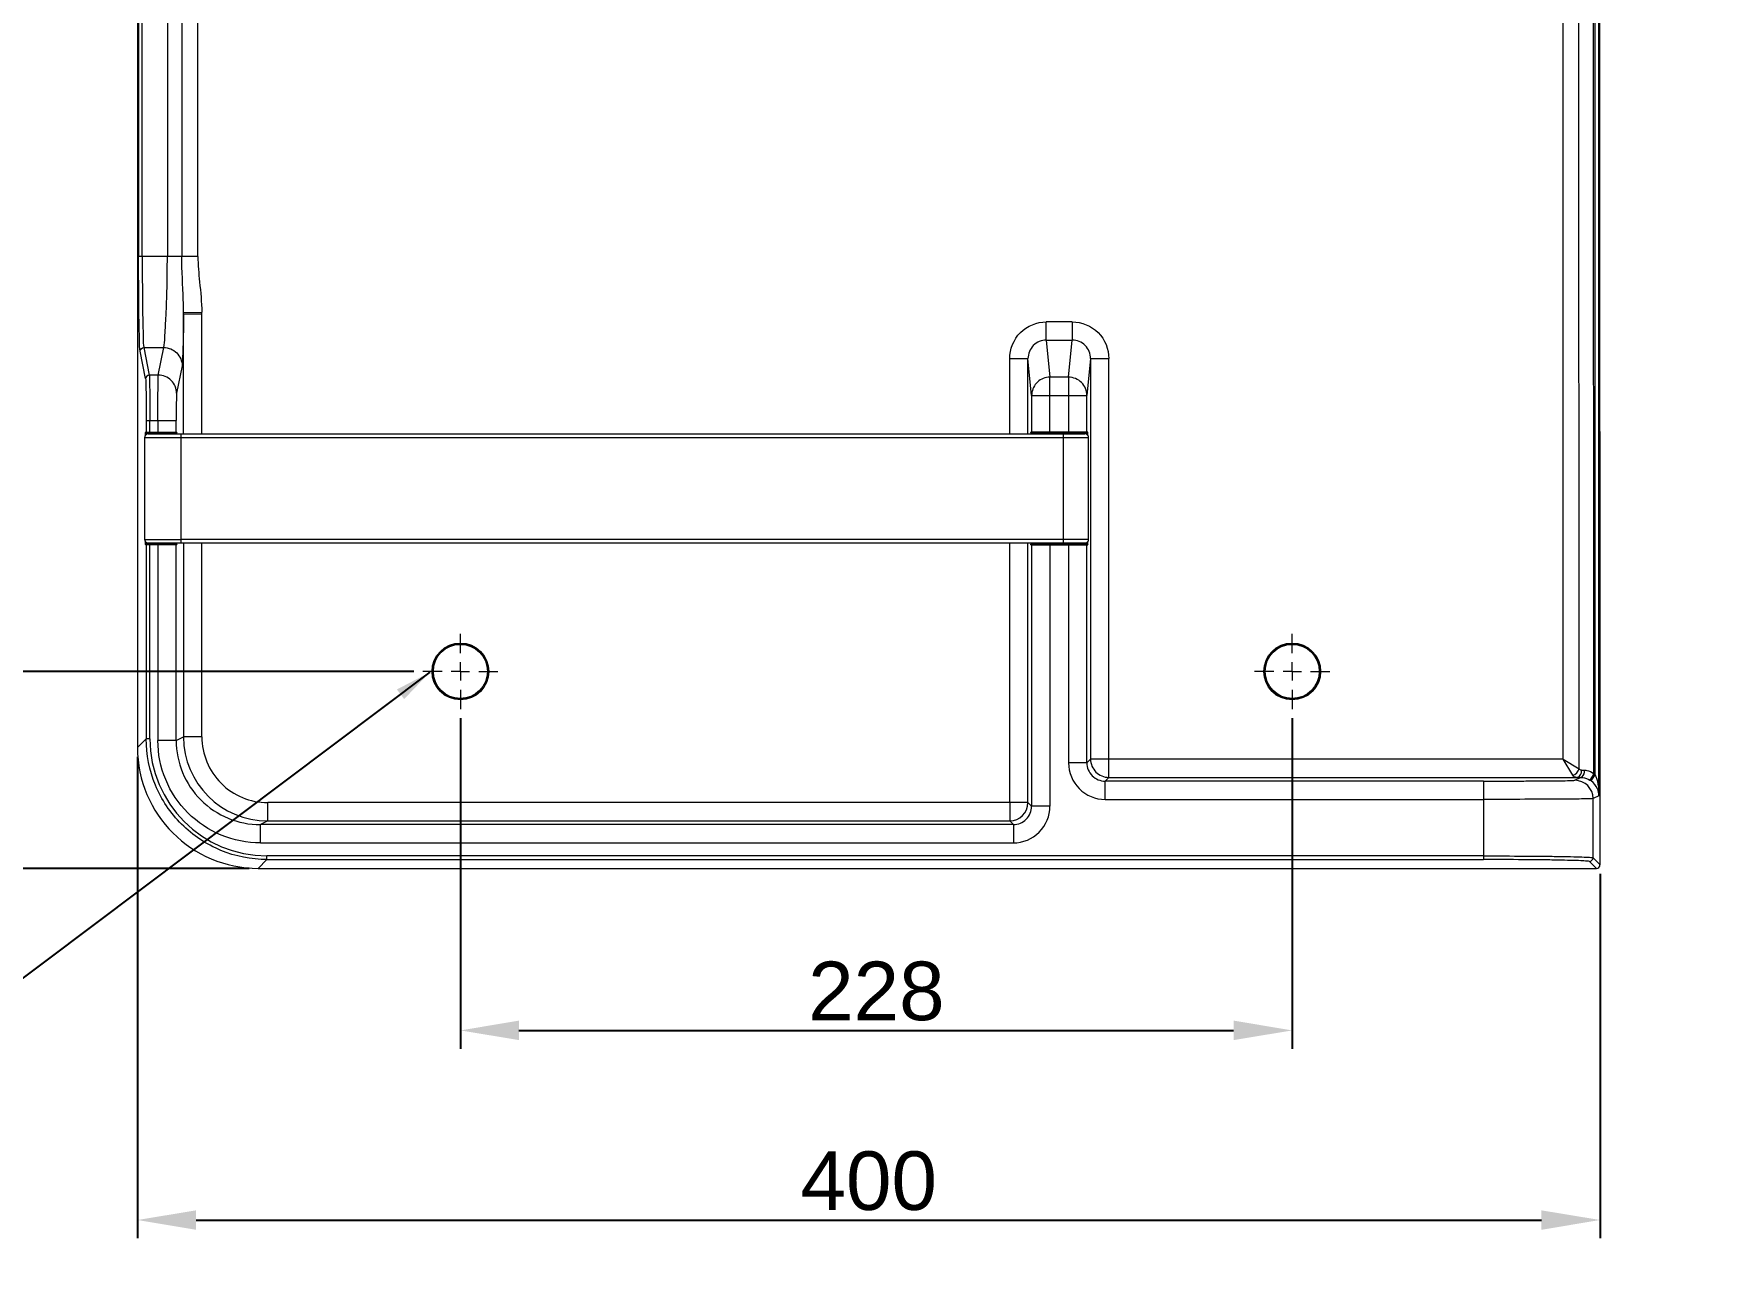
# Model space of a CAD drawing. Header units: millimetres. Extents: x 6110 to 6704, y -3675 to -2835.
# Drawn here: x 6228 to 6343.6, y -3496.3 to -3411.7 of the extents above; entities that cross this region are included whole.
import ezdxf

# ---------------------------------------------------------------- set-up
doc = ezdxf.new("R2010")
doc.units = ezdxf.units.MM
doc.header["$LTSCALE"] = 0.1
doc.linetypes.add('CENTERX2', pattern=[101.6, 63.5, -12.7, 12.7, -12.7])
doc.layers.get('0').update_dxf_attribs({"lineweight": 13})
doc.layers.add('CENTER', color=1, linetype='CENTERX2', lineweight=15)
doc.layers.add('DIM', color=3, linetype='Continuous', lineweight=9)
doc.styles.get("Standard").update_dxf_attribs({"font": 'arial.ttf'})
doc.dimstyles.new('ISO-25', dxfattribs={"dimtxt": 2.5, "dimasz": 2.5, "dimexe": 1.25, "dimexo": 0.625, "dimtad": 1, "dimlfac": 5, "dimtxsty": 'Standard', "dimcen": 2.5, "dimadec": 0, "dimazin": 0, "dimtfac": 1, "dimtmove": 0, "dimatfit": 3, "dimfxl": 0, "dimarcsym": 0})

# ---------------------------------------------------------------- blocks, each defined once
blk = doc.blocks.new('*D53')
at = {"layer": 'Defpoints', "color": 0}
for p in [(6340.65, -3361.05), (6382.37, -3594.16), (6389.26, -3594.16)]:
    blk.add_point(p, dxfattribs=at)
at = {"layer": 'DIM', "color": 0, "lineweight": -2}
for p, q in [((6341.28, -3361.05), (6390.51, -3361.05)), ((6389.26, -3363.55), (6389.26, -3591.66)), ((6383, -3594.16), (6390.51, -3594.16))]:
    blk.add_line(p, q, dxfattribs=at)
at = {"layer": 'DIM', "color": 0}
for points in [[(6388.84, -3363.55), (6389.67, -3363.55), (6389.26, -3361.05)], [(6388.84, -3591.66), (6389.67, -3591.66), (6389.26, -3594.16)]]:
    blk.add_solid(points, dxfattribs=at)
at = {"layer": 'DIM', "color": 0, "insert": (6386.41, -3477.61), "char_height": 2.5, "attachment_point": 5, "rotation": 90}
blk.add_mtext('{\\fGulim|b0|i0|c129|p50;\\H1.6x;선반까지 높이 \\fArial|b0|i0|c0|p34;1036 ~1050}', dxfattribs=at)
blk = doc.blocks.new('*D61')
at = {"layer": 'Defpoints', "color": 0}
for p in [(6297.89, -3376.37), (6331.19, -3594.16), (6360.46, -3594.16)]:
    blk.add_point(p, dxfattribs=at)
at = {"layer": 'DIM', "color": 0, "lineweight": -2}
for p, q in [((6298.51, -3376.37), (6361.71, -3376.37)), ((6360.46, -3380.37), (6360.46, -3590.16)), ((6331.81, -3594.16), (6361.71, -3594.16))]:
    blk.add_line(p, q, dxfattribs=at)
at = {"layer": 'DIM', "color": 0}
for points in [[(6359.8, -3380.37), (6361.13, -3380.37), (6360.46, -3376.37)], [(6359.8, -3590.16), (6361.13, -3590.16), (6360.46, -3594.16)]]:
    blk.add_solid(points, dxfattribs=at)
at = {"layer": 'DIM', "color": 0, "insert": (6357.8, -3485.26), "char_height": 4, "attachment_point": 5, "rotation": 90}
blk.add_mtext('977.5', dxfattribs=at)
blk = doc.blocks.new('*D64')
at = {"layer": 'Defpoints', "color": 0}
for p in [(6307.95, -3094.47), (6411.49, -3594.16), (6420.33, -3594.16)]:
    blk.add_point(p, dxfattribs=at)
at = {"layer": 'DIM', "color": 0, "lineweight": -2}
for p, q in [((6308.58, -3094.47), (6421.58, -3094.47)), ((6420.33, -3098.47), (6420.33, -3590.16)), ((6412.12, -3594.16), (6421.58, -3594.16))]:
    blk.add_line(p, q, dxfattribs=at)
at = {"layer": 'DIM', "color": 0}
for points in [[(6419.66, -3098.47), (6420.99, -3098.47), (6420.33, -3094.47)], [(6419.66, -3590.16), (6420.99, -3590.16), (6420.33, -3594.16)]]:
    blk.add_solid(points, dxfattribs=at)
at = {"layer": 'DIM', "color": 0, "insert": (6417.08, -3344.32), "char_height": 4, "attachment_point": 5, "rotation": 90}
blk.add_mtext('(2280)', dxfattribs=at)
blk = doc.blocks.new('SW_CENTERMARKSYMBOL_13')
at = {"layer": 'CENTER', "color": 0}
for p, q in [((0, 0.5), (0, 1.026)), ((-0.5, 0), (-1.026, 0)), ((0, 0), (-0.25, 0)), ((0, 0), (0, 0.25)), ((0, 0), (0, -0.25)), ((0, 0), (0.25, 0)), ((0.5, 0), (1.026, 0)), ((0, -0.5), (0, -1.026))]:
    blk.add_line(p, q, dxfattribs=at)
blk = doc.blocks.new('*D92')
at = {"layer": 'Defpoints', "color": 0}
for p in [(6217.65, -3395.51), (6254.58, -3395.51), (6254.58, -3455.24)]:
    blk.add_point(p, dxfattribs=at)
at = {"layer": 'DIM', "color": 0, "lineweight": -2}
for p, q in [((6253.95, -3395.51), (6216.4, -3395.51)), ((6217.65, -3451.24), (6217.65, -3399.51)), ((6253.95, -3455.24), (6216.4, -3455.24))]:
    blk.add_line(p, q, dxfattribs=at)
at = {"layer": 'DIM', "color": 0}
for points in [[(6216.99, -3399.51), (6218.32, -3399.51), (6217.65, -3395.51)], [(6216.99, -3451.24), (6218.32, -3451.24), (6217.65, -3455.24)]]:
    blk.add_solid(points, dxfattribs=at)
at = {"layer": 'DIM', "color": 0, "insert": (6214.98, -3425.38), "char_height": 4, "attachment_point": 5, "rotation": 90}
blk.add_mtext('239', dxfattribs=at)
blk = doc.blocks.new('*D93')
at = {"color": 3, "lineweight": -2}
for p, q in [((6235.83, -3381.79), (6203.53, -3381.79)), ((6204.78, -3385.79), (6204.78, -3464.69)), ((6242.7, -3468.69), (6203.53, -3468.69))]:
    blk.add_line(p, q, dxfattribs=at)
at = {"color": 3}
for points in [[(6204.11, -3385.79), (6205.45, -3385.79), (6204.78, -3381.79)], [(6204.11, -3464.69), (6205.45, -3464.69), (6204.78, -3468.69)]]:
    blk.add_solid(points, dxfattribs=at)
at = {"layer": 'Defpoints', "color": 0}
for p in [(6236.45, -3381.79), (6204.78, -3468.69), (6243.33, -3468.69)]:
    blk.add_point(p, dxfattribs=at)
at = {"color": 3, "insert": (6202.11, -3425.24), "char_height": 4, "attachment_point": 5, "rotation": 90}
blk.add_mtext('348', dxfattribs=at)
blk = doc.blocks.new('*D94')
at = {"color": 3, "lineweight": -2}
for p, q in [((6257.14, -3458.43), (6257.14, -3481.01)), ((6313.97, -3458.43), (6313.97, -3481.01)), ((6261.14, -3479.76), (6309.97, -3479.76))]:
    blk.add_line(p, q, dxfattribs=at)
at = {"color": 3}
for points in [[(6261.14, -3479.09), (6261.14, -3480.42), (6257.14, -3479.76)], [(6309.97, -3479.09), (6309.97, -3480.42), (6313.97, -3479.76)]]:
    blk.add_solid(points, dxfattribs=at)
at = {"layer": 'Defpoints', "color": 0}
for p in [(6257.14, -3457.8), (6313.97, -3457.8), (6313.97, -3479.76)]:
    blk.add_point(p, dxfattribs=at)
at = {"color": 3, "insert": (6285.56, -3477.09), "char_height": 4, "attachment_point": 5}
blk.add_mtext('228', dxfattribs=at)
blk = doc.blocks.new('*D95')
at = {"color": 3, "lineweight": -2}
for p, q in [((6235.08, -3461.06), (6235.08, -3493.96)), ((6335, -3469.06), (6335, -3493.96)), ((6239.08, -3492.71), (6331, -3492.71))]:
    blk.add_line(p, q, dxfattribs=at)
at = {"color": 3}
for points in [[(6239.08, -3492.05), (6239.08, -3493.38), (6235.08, -3492.71)], [(6331, -3492.05), (6331, -3493.38), (6335, -3492.71)]]:
    blk.add_solid(points, dxfattribs=at)
at = {"layer": 'Defpoints', "color": 0}
for p in [(6235.08, -3460.44), (6335, -3468.44), (6335, -3492.71)]:
    blk.add_point(p, dxfattribs=at)
at = {"color": 3, "insert": (6285.04, -3490.05), "char_height": 4, "attachment_point": 5}
blk.add_mtext('400', dxfattribs=at)

msp = doc.modelspace()

# ---------------------------------------------------------------- linework, layer by layer
at = {"color": 7, "linetype": 'Continuous'}
for p, q in [((6235.078, -3383.1651), (6235.078, -3460.4394)), ((6235.1523, -3383.2393), (6235.1523, -3426.8872)), ((6235.4023, -3426.8875), (6235.4023, -3383.2393)), ((6334.678, -3462.3043), (6334.6539, -3383.239)), ((6334.9284, -3463.7126), (6334.9039, -3383.2389)), ((6335.0041, -3468.4381), (6334.9781, -3383.1646)), ((6237.1168, -3395.6032), (6237.1168, -3426.8875)), ((6238.1081, -3395.6054), (6238.1081, -3426.8875)), ((6239.2087, -3426.8875), (6239.2088, -3395.6067)), ((6332.4616, -3395.6064), (6332.4661, -3461.2273)), ((6333.5769, -3461.8874), (6333.5567, -3395.5933)), ((6334.5682, -3462.2325), (6334.5482, -3395.597)), ((6239.2086, -3426.8875), (6235.1523, -3426.8875)), ((6238.2229, -3439.0142), (6238.2229, -3430.7207)), ((6238.2229, -3430.8072), (6239.4727, -3430.8071)), ((6238.223, -3430.7206), (6239.4722, -3430.7072)), ((6239.4726, -3439.0142), (6239.4726, -3430.8071)), ((6298.9439, -3431.359), (6297.1666, -3431.359)), ((6297.1666, -3432.605), (6297.1666, -3431.359)), ((6298.9439, -3431.359), (6298.9439, -3432.605)), ((6235.5058, -3433.1137), (6236.8746, -3433.1137)), ((6235.5058, -3433.1137), (6235.8801, -3434.9896)), ((6236.5003, -3434.9896), (6236.8746, -3433.1137)), ((6297.1666, -3432.605), (6298.9439, -3432.605)), ((6297.1666, -3432.605), (6297.4194, -3435.1394)), ((6298.6911, -3435.1394), (6298.9439, -3432.605)), ((6235.63, -3435.2382), (6235.2559, -3433.3628)), ((6238.1244, -3434.3589), (6237.7501, -3436.2349)), ((6294.668, -3439.0142), (6294.668, -3433.8644)), ((6294.6684, -3433.8674), (6295.9183, -3433.8674)), ((6296.1694, -3436.3846), (6295.9183, -3433.8674)), ((6295.9183, -3439.0142), (6295.9183, -3433.8674)), ((6300.1921, -3433.8674), (6299.941, -3436.3846)), ((6300.1921, -3433.8674), (6301.4421, -3433.8674)), ((6300.1921, -3433.8674), (6300.1921, -3461.2273)), ((6301.4425, -3461.2273), (6301.4425, -3433.8644)), ((6236.5003, -3434.9896), (6235.8801, -3434.9896)), ((6298.6911, -3435.1394), (6297.4194, -3435.1394)), ((6297.4194, -3438.9642), (6297.4194, -3435.1394)), ((6298.6911, -3435.1394), (6298.6911, -3438.9642)), ((6296.1694, -3436.3846), (6299.941, -3436.3846)), ((6296.1694, -3436.3846), (6296.1694, -3438.889)), ((6299.941, -3438.889), (6299.941, -3436.3846)), ((6235.6077, -3438.9775), (6235.6025, -3439.1168)), ((6235.665, -3438.9141), (6235.6148, -3438.9139)), ((6235.6219, -3438.9399), (6235.6148, -3438.9139)), ((6235.6648, -3438.9642), (6237.7143, -3438.9642)), ((6235.6759, -3438.1027), (6237.7203, -3438.1027)), ((6235.6759, -3438.1062), (6235.6759, -3438.9141)), ((6237.7203, -3438.9142), (6235.6759, -3438.9142)), ((6235.9259, -3438.9642), (6235.9259, -3438.1027)), ((6236.1988, -3438.9642), (6236.1988, -3439.0142)), ((6236.4705, -3438.1027), (6236.4705, -3438.9642)), ((6236.5738, -3438.9642), (6236.5738, -3439.0142)), ((6236.7488, -3438.9642), (6236.7488, -3439.0142)), ((6237.1238, -3438.9642), (6237.1238, -3439.0142)), ((6237.6703, -3438.9642), (6237.6953, -3438.9575)), ((6237.7203, -3438.9141), (6237.7203, -3438.1027)), ((6237.7643, -3438.9139), (6237.7203, -3438.9141)), ((6237.7727, -3439.0045), (6237.7692, -3438.945)), ((6296.1046, -3438.9537), (6296.1045, -3438.96)), ((6296.1694, -3438.889), (6296.1082, -3438.889)), ((6296.1189, -3438.9277), (6296.1082, -3438.889)), ((6296.1466, -3438.9547), (6296.1189, -3438.9277)), ((6296.1832, -3438.9642), (6296.1466, -3438.9547)), ((6299.941, -3438.8892), (6296.1694, -3438.8892)), ((6296.1832, -3438.9642), (6299.9272, -3438.9642)), ((6296.2069, -3438.9542), (6296.2444, -3438.9642)), ((6297.3302, -3438.9642), (6297.3302, -3439.0142)), ((6297.8302, -3439.0142), (6297.8302, -3438.9642)), ((6298.2802, -3438.9642), (6298.2802, -3439.0142)), ((6298.7802, -3439.0142), (6298.7802, -3438.9642)), ((6299.866, -3438.9642), (6299.9035, -3438.9542)), ((6299.9661, -3438.9533), (6299.9272, -3438.9642)), ((6300.0022, -3438.889), (6299.941, -3438.889)), ((6300.0087, -3439.1117), (6300.0058, -3438.9537)), ((6235.5552, -3439.2642), (6235.5552, -3446.2142)), ((6235.5552, -3439.2642), (6238.0553, -3439.2642)), ((6235.8052, -3439.0142), (6299.8111, -3439.0142)), ((6238.0552, -3446.4642), (6238.0552, -3439.0142)), ((6238.0553, -3439.2642), (6300.0611, -3439.2642)), ((6298.3111, -3439.0142), (6298.3111, -3446.4642)), ((6300.0611, -3446.2142), (6300.0611, -3439.2642)), ((6235.5552, -3446.2142), (6238.0552, -3446.2142)), ((6235.6148, -3446.5644), (6235.6648, -3446.5644)), ((6235.6648, -3446.5142), (6237.7143, -3446.5142)), ((6235.6759, -3446.5642), (6237.7203, -3446.5642)), ((6235.6759, -3446.5644), (6235.6759, -3459.8415)), ((6235.7259, -3446.5142), (6235.7009, -3446.5209)), ((6235.8052, -3446.4642), (6299.8111, -3446.4642)), ((6235.9259, -3459.8413), (6235.9259, -3446.5142)), ((6236.1988, -3446.4642), (6236.1988, -3446.5142)), ((6236.4705, -3446.5142), (6236.4704, -3459.9508)), ((6236.5738, -3446.4642), (6236.5738, -3446.5142)), ((6236.7488, -3446.4642), (6236.7488, -3446.5142)), ((6237.1238, -3446.4642), (6237.1238, -3446.5142)), ((6237.6953, -3446.5209), (6237.6703, -3446.5142)), ((6237.7203, -3446.5644), (6237.7643, -3446.5644)), ((6237.7203, -3459.9507), (6237.7203, -3446.5644)), ((6237.7572, -3446.5385), (6237.7643, -3446.5642)), ((6300.0611, -3446.2142), (6238.0553, -3446.2142)), ((6238.2229, -3446.4642), (6238.2229, -3459.6995)), ((6239.4727, -3459.6991), (6239.4726, -3446.4642)), ((6294.668, -3464.1989), (6294.668, -3446.4642)), ((6295.9183, -3464.1989), (6295.9183, -3446.4642)), ((6296.1082, -3446.5894), (6296.1694, -3446.5894)), ((6296.1443, -3446.5251), (6296.1832, -3446.5142)), ((6296.1694, -3446.5892), (6297.4194, -3446.5892)), ((6296.1694, -3446.5894), (6296.1694, -3464.45)), ((6296.1832, -3446.5142), (6299.9272, -3446.5142)), ((6296.2444, -3446.5142), (6296.2069, -3446.5242)), ((6297.3302, -3446.4642), (6297.3302, -3446.5142)), ((6297.4194, -3446.5892), (6297.4194, -3446.5142)), ((6297.4198, -3446.5892), (6298.6907, -3446.5892)), ((6297.4198, -3446.5892), (6297.4198, -3464.4491)), ((6297.8302, -3446.5142), (6297.8302, -3446.4642)), ((6298.2802, -3446.4642), (6298.2802, -3446.5142)), ((6298.6907, -3446.5892), (6298.6907, -3461.4758)), ((6298.6911, -3446.5142), (6298.6911, -3446.5892)), ((6298.6911, -3446.5892), (6299.941, -3446.5892)), ((6298.7802, -3446.5142), (6298.7802, -3446.4642)), ((6299.9035, -3446.5242), (6299.866, -3446.5142)), ((6299.9272, -3446.5142), (6299.9638, -3446.5237)), ((6299.941, -3446.5894), (6300.0022, -3446.5894)), ((6299.941, -3461.4784), (6299.941, -3446.5894)), ((6299.9638, -3446.5237), (6299.9916, -3446.5507)), ((6299.9916, -3446.5507), (6300.0022, -3446.5892)), ((6300.0058, -3446.5247), (6300.006, -3446.5192)), ((6300.006, -3446.5192), (6300.0087, -3446.3667)), ((6237.7203, -3459.9507), (6238.2229, -3459.6995)), ((6239.4727, -3459.6995), (6238.2229, -3459.6995)), ((6235.078, -3460.4394), (6235.6759, -3459.8415)), ((6235.9259, -3459.8415), (6235.6759, -3459.8415)), ((6237.7203, -3459.9507), (6236.4704, -3459.9507)), ((6299.941, -3461.4784), (6298.6911, -3461.4784)), ((6299.941, -3461.4784), (6300.1921, -3461.2273)), ((6301.4421, -3461.2273), (6300.1921, -3461.2273)), ((6301.4421, -3462.4773), (6301.4421, -3461.2273)), ((6332.4661, -3461.2273), (6301.4425, -3461.2273)), ((6332.4761, -3461.2273), (6333.5769, -3461.8874)), ((6333.1369, -3462.3282), (6332.4763, -3461.2273)), ((6301.4421, -3462.4773), (6301.191, -3462.7284)), ((6327.0303, -3462.7284), (6301.191, -3462.7284)), ((6301.191, -3463.9787), (6301.191, -3462.7284)), ((6301.4421, -3462.4773), (6333.3892, -3462.4773)), ((6327.0303, -3462.7284), (6327.0303, -3463.9787)), ((6333.2794, -3462.6748), (6333.6701, -3462.4794)), ((6334.5682, -3462.2325), (6334.3103, -3462.6608)), ((6334.3888, -3462.7121), (6334.678, -3462.3043)), ((6243.9727, -3465.4489), (6243.9727, -3464.1989)), ((6294.668, -3464.1989), (6243.9736, -3464.1989)), ((6295.9183, -3464.1989), (6294.6684, -3464.1989)), ((6294.6684, -3464.1989), (6294.6684, -3465.4489)), ((6295.9183, -3464.1989), (6296.1694, -3464.45)), ((6301.1919, -3463.9787), (6327.0309, -3463.9787)), ((6327.0309, -3463.9787), (6327.0309, -3467.8402)), ((6334.9241, -3463.7269), (6334.5292, -3463.9244)), ((6334.5304, -3467.9645), (6334.5292, -3463.9244)), ((6243.9727, -3465.4489), (6243.4705, -3465.7)), ((6243.9727, -3465.4489), (6294.6684, -3465.4489)), ((6294.9194, -3465.7), (6294.6684, -3465.4489)), ((6297.4194, -3464.45), (6296.1694, -3464.45)), ((6294.9194, -3465.7), (6243.4705, -3465.7)), ((6243.4705, -3466.9504), (6243.4705, -3465.7)), ((6294.9194, -3465.7), (6294.9194, -3466.9504)), ((6243.4753, -3466.9504), (6294.9162, -3466.9504)), ((6243.9247, -3468.0902), (6243.9247, -3467.8402)), ((6327.0309, -3467.8402), (6243.9249, -3467.8402)), ((6327.0315, -3467.8402), (6327.0315, -3468.0902)), ((6243.9247, -3468.0902), (6243.3268, -3468.6881)), ((6243.3268, -3468.6881), (6334.7541, -3468.6881)), ((6243.9247, -3468.0902), (6327.0312, -3468.0902)), ((6334.7541, -3468.6881), (6334.2805, -3468.2146)), ((6334.5304, -3467.9645), (6335.0041, -3468.4381))]:
    msp.add_line(p, q, dxfattribs=at)
for points in [[(6235.6648, -3438.9642), (6235.6404, -3438.9579), (6235.6219, -3438.9399)], [(6235.6759, -3438.9141), (6235.6826, -3438.9392), (6235.7009, -3438.9575), (6235.7259, -3438.9642)], [(6237.6953, -3438.9575), (6237.7136, -3438.9392), (6237.7203, -3438.9141)], [(6237.7643, -3438.9139), (6237.7579, -3438.9386), (6237.74, -3438.9571), (6237.7143, -3438.9642)], [(6296.1694, -3438.889), (6296.1794, -3438.9267), (6296.2069, -3438.9542)], [(6299.9035, -3438.9542), (6299.931, -3438.9267), (6299.941, -3438.889)], [(6300.0022, -3438.889), (6299.9931, -3438.925), (6299.9661, -3438.9533)], [(6235.6148, -3446.5642), (6235.6211, -3446.5398), (6235.6391, -3446.5213), (6235.6648, -3446.5142)], [(6235.7009, -3446.5209), (6235.6826, -3446.5392), (6235.6759, -3446.5642)], [(6237.7203, -3446.5642), (6237.7136, -3446.5392), (6237.6953, -3446.5209)], [(6237.7143, -3446.5142), (6237.7387, -3446.5205), (6237.7572, -3446.5385)], [(6296.1082, -3446.5892), (6296.1173, -3446.5534), (6296.1443, -3446.5251)], [(6296.2069, -3446.5242), (6296.1794, -3446.5517), (6296.1694, -3446.5892)], [(6299.941, -3446.5892), (6299.931, -3446.5517), (6299.9035, -3446.5242)], [(6334.3888, -3462.7121), (6334.3631, -3462.6944), (6334.3369, -3462.6773), (6334.3103, -3462.6608)]]:
    msp.add_lwpolyline(points, dxfattribs=at)
for centre, radius in [((6257.1404, -3455.2392), 1.94), ((6257.1404, -3455.2392), 1.9), ((6257.1404, -3455.2392), 1.85), ((6313.97, -3455.2392), 1.94), ((6313.97, -3455.2392), 1.9), ((6313.97, -3455.2392), 1.85)]:
    msp.add_circle(centre, radius, dxfattribs=at)
for centre, radius, start, end in [((6228.9957, -3430.8124), 10.477, 0.028886, 0.575001), ((6297.4203, -3436.3949), 1.2555, 90.045185, 95.694663), ((6237.13, -3438.9959), 0.6413, 4.54883, 5.120616), ((6303.1944, -3439.1412), 7.0922, 178.535337, 178.865849), ((6297.3302, -3439.0892), 0.125, 38.196152, 89.99423), ((6298.7802, -3439.0892), 0.125, 90.002638, 141.803848), ((6235.8052, -3439.2642), 0.25, 90, 180), ((6238.5815, -3439.1868), 2.9282, 176.86335, 177.488379), ((6299.8111, -3439.2642), 0.25, 0, 90), ((6294.9467, -3439.1668), 4.9861, 1.421499, 1.610725), ((6235.8052, -3446.2142), 0.25, 180, 270), ((6236.2061, -3446.4861), 0.5981, 184.533523, 185.366673), ((6238.5815, -3446.2916), 2.9282, 182.511622, 183.136656), ((6234.9719, -3446.3495), 2.8035, 356.903657, 357.456552), ((6302.7801, -3446.3463), 6.6779, 181.125945, 181.530982), ((6297.9272, -3446.4122), 1.748, 182.021738, 182.360536), ((6297.3302, -3446.3892), 0.125, 270.002638, 321.803848), ((6298.7802, -3446.3892), 0.125, 218.196152, 269.994231), ((6299.8111, -3446.2142), 0.25, 270, 0), ((6294.6062, -3446.3086), 5.3264, 358.459104, 358.635075), ((6243.9726, -3459.6992), 5.7497, 180.002724, 270.000975), ((6243.9723, -3459.6993), 4.4996, 179.996699, 270.016457), ((6243.925, -3459.8411), 7.9994, 180.001207, 269.998791), ((6243.4695, -3459.9507), 5.7493, 180.000206, 270.009186), ((6301.1921, -3461.4773), 2.5014, 179.964138, 269.994548), ((6301.1908, -3461.4786), 1.2498, 179.992913, 270.007087), ((6334.0836, -3437.8864), 24.093, 269.211384, 269.684329), ((6333.2789, -3463.925), 1.2503, 0.031098, 89.980557), ((6334.1332, -3380.1449), 82.3358, 269.482303, 269.677782), ((6333.6651, -3463.7321), 1.7506, 54.646264, 58.940944), ((6294.6681, -3464.1987), 1.2502, 270.011692, 359.988308), ((6329.9321, -3463.7405), 4.9963, 0.320123, 4.559802), ((6294.9182, -3464.4489), 2.5016, 269.953477, 359.993265), ((6294.9196, -3464.4502), 1.2498, 269.992913, 0.007087)]:
    msp.add_arc(centre, radius, start, end, dxfattribs=at)
msp.add_ellipse((6243.3293, -3460.4369), major_axis=(-5.8354, -5.8354), ratio=0.99969546, start_param=-0.78529134, end_param=0.78527814, dxfattribs=at)
for points, knots in [([(6235.2559, -3433.3629), (6235.2136, -3433.1515), (6235.2226, -3432.4503), (6235.1665, -3431.0819), (6235.1605, -3429.136), (6235.1523, -3427.6726), (6235.1523, -3426.8872)], [0, 0, 0, 0, 0.09982276, 0.32194104, 0.6362418, 1, 1, 1, 1]), ([(6235.4023, -3426.8875), (6235.4023, -3427.6426), (6235.4104, -3429.0494), (6235.4165, -3430.9204), (6235.4724, -3432.2359), (6235.4637, -3432.9107), (6235.5058, -3433.1137)], [0, 0, 0, 0, 0.36371659, 0.67799165, 0.90011851, 1, 1, 1, 1]), ([(6236.8745, -3433.1137), (6236.9283, -3432.889), (6236.9432, -3432.2184), (6237.0435, -3430.9582), (6237.0976, -3429.1099), (6237.1169, -3427.6975), (6237.1169, -3426.8875)], [0, 0, 0, 0, 0.11119275, 0.31990908, 0.61016225, 1, 1, 1, 1]), ([(6238.223, -3430.7207), (6238.2225, -3430.4314), (6238.1834, -3429.1535), (6238.1073, -3427.8765), (6238.1073, -3426.8875)], [0, 0, 0, 0, 0.22628925, 1, 1, 1, 1]), ([(6238.2229, -3430.8073), (6238.2147, -3431.5846), (6238.2097, -3432.6257), (6238.1575, -3433.8065), (6238.1528, -3434.2166), (6238.1244, -3434.3589)], [0, 0, 0, 0, 0.65618931, 0.87749714, 1, 1, 1, 1]), ([(6294.668, -3433.8644), (6294.6711, -3433.2259), (6295.197, -3431.8945), (6296.5283, -3431.361), (6297.1666, -3431.359)], [0, 0, 0, 0, 0.5000899, 1, 1, 1, 1]), ([(6298.9439, -3431.359), (6299.5821, -3431.3623), (6300.913, -3431.8939), (6301.4404, -3433.2259), (6301.4425, -3433.8644)], [0, 0, 0, 0, 0.49993331, 1, 1, 1, 1]), ([(6236.8746, -3433.1137), (6237.1931, -3433.1142), (6237.8556, -3433.3793), (6238.1239, -3434.0412), (6238.1244, -3434.3589)], [0, 0, 0, 0, 0.50064454, 1, 1, 1, 1]), ([(6297.1666, -3432.605), (6296.8475, -3432.6048), (6296.1804, -3432.8771), (6295.9181, -3433.5458), (6295.9183, -3433.8674)], [0, 0, 0, 0, 0.49800597, 1, 1, 1, 1]), ([(6300.1921, -3433.8674), (6300.1924, -3433.5458), (6299.93, -3432.8771), (6299.2629, -3432.6048), (6298.9439, -3432.605)], [0, 0, 0, 0, 0.50199403, 1, 1, 1, 1]), ([(6235.63, -3435.2382), (6235.648, -3435.3318), (6235.6457, -3435.6418), (6235.6812, -3436.595), (6235.6759, -3437.4576), (6235.6759, -3438.1062)], [0, 0, 0, 0, 0.09970823, 0.32171228, 1, 1, 1, 1]), ([(6235.8801, -3434.9896), (6235.899, -3435.0923), (6235.8947, -3435.429), (6235.9198, -3436.0873), (6235.9222, -3437.0218), (6235.9259, -3437.7253), (6235.9259, -3438.1027)], [0, 0, 0, 0, 0.10056245, 0.32196865, 0.63633529, 1, 1, 1, 1]), ([(6236.4705, -3438.1027), (6236.4705, -3437.399), (6236.4668, -3436.464), (6236.4916, -3435.4276), (6236.4881, -3435.0924), (6236.5002, -3434.9896)], [0, 0, 0, 0, 0.67812395, 0.90023591, 1, 1, 1, 1]), ([(6237.7501, -3436.2349), (6237.7497, -3435.9171), (6237.4813, -3435.2552), (6236.8189, -3434.9901), (6236.5003, -3434.9896)], [0, 0, 0, 0, 0.49935538, 1, 1, 1, 1]), ([(6297.2958, -3435.1456), (6296.9978, -3435.1753), (6296.4037, -3435.4665), (6296.1696, -3436.0859), (6296.1694, -3436.3846)], [0, 0, 0, 0, 0.50064239, 1, 1, 1, 1]), ([(6299.941, -3436.3846), (6299.9408, -3436.0668), (6299.6726, -3435.4045), (6299.0097, -3435.1396), (6298.6911, -3435.1394)], [0, 0, 0, 0, 0.49933345, 1, 1, 1, 1]), ([(6237.7501, -3436.2349), (6237.738, -3436.2959), (6237.7404, -3436.4981), (6237.7163, -3437.1187), (6237.7203, -3437.6805), (6237.7203, -3438.1027)], [0, 0, 0, 0, 0.09986322, 0.3219976, 1, 1, 1, 1]), ([(6235.6148, -3438.9139), (6235.6094, -3438.9148), (6235.6144, -3438.9464), (6235.6086, -3438.9617), (6235.6077, -3438.9775)], [0, 0, 0, 0, 0.25926164, 1, 1, 1, 1]), ([(6235.6648, -3438.9642), (6235.6594, -3438.9642), (6235.6641, -3438.9974), (6235.6585, -3439.011), (6235.6576, -3439.0266)], [0, 0, 0, 0, 0.25652389, 1, 1, 1, 1]), ([(6237.7143, -3438.9642), (6237.718, -3438.9642), (6237.7156, -3438.9862), (6237.7192, -3438.9954), (6237.7199, -3439.0058)], [0, 0, 0, 0, 0.25748327, 1, 1, 1, 1]), ([(6237.7687, -3438.9387), (6237.7681, -3438.9325), (6237.7662, -3438.9263), (6237.7665, -3438.9142), (6237.7643, -3438.9139)], [0, 0, 0, 0, 0.73269818, 1, 1, 1, 1]), ([(6296.1082, -3438.889), (6296.103, -3438.8906), (6296.1117, -3438.9215), (6296.1051, -3438.9376), (6296.1046, -3438.9537)], [0, 0, 0, 0, 0.25600506, 1, 1, 1, 1]), ([(6296.1832, -3438.9642), (6296.1798, -3438.9642), (6296.1847, -3438.9859), (6296.1806, -3438.9945), (6296.1803, -3439.0046)], [0, 0, 0, 0, 0.2534873, 1, 1, 1, 1]), ([(6299.9308, -3439.0266), (6299.9304, -3439.011), (6299.9238, -3438.9978), (6299.9325, -3438.9642), (6299.9272, -3438.9642)], [0, 0, 0, 0, 0.74674037, 1, 1, 1, 1]), ([(6300.0058, -3438.9537), (6300.0054, -3438.9376), (6299.9987, -3438.9217), (6300.0075, -3438.8905), (6300.0022, -3438.889)], [0, 0, 0, 0, 0.74415962, 1, 1, 1, 1]), ([(6235.6025, -3446.3616), (6235.603, -3446.3804), (6235.6048, -3446.4377), (6235.6068, -3446.495), (6235.6098, -3446.5334)], [0, 0, 0, 0, 0.3281355, 1, 1, 1, 1]), ([(6235.6106, -3446.542), (6235.6111, -3446.5476), (6235.6129, -3446.5532), (6235.6128, -3446.5641), (6235.6148, -3446.5644)], [0, 0, 0, 0, 0.73220282, 1, 1, 1, 1]), ([(6235.6576, -3446.4518), (6235.6585, -3446.4674), (6235.6641, -3446.481), (6235.6594, -3446.5142), (6235.6648, -3446.5142)], [0, 0, 0, 0, 0.74347611, 1, 1, 1, 1]), ([(6237.7198, -3446.4725), (6237.7191, -3446.483), (6237.7156, -3446.4922), (6237.7179, -3446.5142), (6237.7143, -3446.5142)], [0, 0, 0, 0, 0.74252368, 1, 1, 1, 1]), ([(6237.7643, -3446.5644), (6237.7697, -3446.5636), (6237.7647, -3446.5318), (6237.7705, -3446.5167), (6237.7713, -3446.5009)], [0, 0, 0, 0, 0.25894455, 1, 1, 1, 1]), ([(6296.1046, -3446.5247), (6296.1051, -3446.5408), (6296.1117, -3446.5567), (6296.1029, -3446.5879), (6296.1082, -3446.5894)], [0, 0, 0, 0, 0.74416009, 1, 1, 1, 1]), ([(6296.1807, -3446.4842), (6296.181, -3446.4917), (6296.1839, -3446.4981), (6296.1807, -3446.5142), (6296.1832, -3446.5142)], [0, 0, 0, 0, 0.74612142, 1, 1, 1, 1]), ([(6299.9272, -3446.5142), (6299.9325, -3446.5142), (6299.9235, -3446.4805), (6299.9302, -3446.4674), (6299.9307, -3446.4518)], [0, 0, 0, 0, 0.25312334, 1, 1, 1, 1]), ([(6300.0022, -3446.5894), (6300.0075, -3446.5878), (6299.9988, -3446.5569), (6300.0054, -3446.5408), (6300.0058, -3446.5247)], [0, 0, 0, 0, 0.25600506, 1, 1, 1, 1]), ([(6243.9247, -3468.0902), (6242.8518, -3468.0902), (6240.6827, -3467.6611), (6237.9408, -3465.8254), (6236.1051, -3463.0835), (6235.676, -3460.9143), (6235.6759, -3459.8415)], [0, 0, 0, 0, 0.25000033, 0.5, 0.74999967, 1, 1, 1, 1]), ([(6243.4753, -3466.9502), (6242.5645, -3466.9508), (6240.7226, -3466.5876), (6238.394, -3465.0303), (6236.8348, -3462.7031), (6236.4702, -3460.8616), (6236.4702, -3459.9508)], [0, 0, 0, 0, 0.25001851, 0.50001877, 0.75000811, 1, 1, 1, 1]), ([(6333.3892, -3462.4773), (6333.4876, -3462.4765), (6333.7005, -3462.3303), (6333.7515, -3462.1), (6333.752, -3461.9772)], [0, 0, 0, 0, 0.44473808, 1, 1, 1, 1]), ([(6333.6701, -3462.4794), (6333.706, -3462.4789), (6333.9034, -3462.3934), (6333.9458, -3462.1445), (6333.9465, -3461.9792)], [0, 0, 0, 0, 0.17825967, 1, 1, 1, 1]), ([(6333.9465, -3461.9792), (6333.9968, -3461.9796), (6334.2231, -3462.0022), (6334.4355, -3462.1169), (6334.5684, -3462.2325)], [0, 0, 0, 0, 0.22209041, 1, 1, 1, 1]), ([(6327.0303, -3462.7284), (6327.8192, -3462.7284), (6328.9654, -3462.727), (6330.4254, -3462.7195), (6331.3567, -3462.7153), (6332.1229, -3462.7017), (6332.7041, -3462.7075), (6333.0592, -3462.672), (6333.2376, -3462.6948), (6333.2794, -3462.6748)], [0, 0, 0, 0, 0.37868517, 0.5501448, 0.70094988, 0.82540756, 0.91885649, 0.9777788, 1, 1, 1, 1]), ([(6333.6701, -3462.4794), (6333.7188, -3462.4797), (6333.9417, -3462.4945), (6334.1609, -3462.5708), (6334.3103, -3462.6608)], [0, 0, 0, 0, 0.21818298, 1, 1, 1, 1]), ([(6334.8936, -3463.4529), (6334.8769, -3463.3841), (6334.7821, -3463.0964), (6334.5776, -3462.846), (6334.3888, -3462.7121)], [0, 0, 0, 0, 0.23425294, 1, 1, 1, 1]), ([(6334.678, -3462.3043), (6334.7123, -3462.3772), (6334.8366, -3462.7122), (6334.8909, -3463.0687), (6334.9126, -3463.3433)], [0, 0, 0, 0, 0.22640813, 1, 1, 1, 1]), ([(6334.5292, -3463.9244), (6334.4775, -3463.9447), (6334.2668, -3463.9213), (6333.8377, -3463.9573), (6333.1419, -3463.9512), (6332.2218, -3463.965), (6331.1044, -3463.9693), (6329.3524, -3463.9768), (6327.977, -3463.9783), (6327.0303, -3463.9783)], [0, 0, 0, 0, 0.02220065, 0.08111904, 0.17456368, 0.29902719, 0.44983388, 0.62131706, 1, 1, 1, 1]), ([(6334.9284, -3463.7126), (6334.9278, -3463.7163), (6334.9292, -3463.7271), (6334.9243, -3463.722), (6334.9241, -3463.7209)], [0, 0, 0, 0, 0.76632878, 1, 1, 1, 1]), ([(6327.0315, -3467.8402), (6327.9782, -3467.8403), (6329.3536, -3467.8443), (6331.1059, -3467.8596), (6332.2229, -3467.8741), (6333.144, -3467.8927), (6333.7748, -3467.909), (6334.1538, -3467.9276), (6334.3435, -3467.9349), (6334.456, -3467.9531), (6334.5183, -3467.9534), (6334.5304, -3467.9645)], [0, 0, 0, 0, 0.37855599, 0.5499815, 0.70073965, 0.8251705, 0.9186086, 0.95256159, 0.97756916, 0.99340094, 1, 1, 1, 1]), ([(6334.2805, -3468.2146), (6334.2391, -3468.1796), (6334.0177, -3468.2063), (6333.6182, -3468.1474), (6332.9373, -3468.1485), (6332.0512, -3468.1221), (6330.9698, -3468.1104), (6329.2765, -3468.0938), (6327.9465, -3468.0903), (6327.0312, -3468.0902)], [0, 0, 0, 0, 0.0224155, 0.08131707, 0.17477414, 0.29919959, 0.44997426, 0.62139661, 1, 1, 1, 1]), ([(6334.7541, -3468.6881), (6334.8157, -3468.6881), (6334.9451, -3468.6406), (6334.9964, -3468.5115), (6334.9964, -3468.4502)], [0, 0, 0, 0, 0.50101339, 1, 1, 1, 1])]:
    msp.add_open_spline(points, degree=3, knots=knots, dxfattribs=at)
for points in [[(6239.2087, -3426.8875), (6239.2085, -3427.4714), (6239.2594, -3428.055), (6239.3196, -3428.6359)], [(6239.3196, -3428.6359), (6239.3902, -3429.3246), (6239.4608, -3430.015), (6239.4722, -3430.7072)], [(6235.2559, -3433.3627), (6235.256, -3433.2451), (6235.3882, -3433.1139), (6235.5058, -3433.1137)], [(6235.8801, -3434.9896), (6235.7625, -3434.9898), (6235.6303, -3435.1211), (6235.6301, -3435.2387)], [(6300.1921, -3461.2273), (6300.1921, -3461.5462), (6300.3328, -3461.8857), (6300.5583, -3462.1112)], [(6300.5583, -3462.1112), (6300.7837, -3462.3366), (6301.1232, -3462.4773), (6301.4421, -3462.4773)], [(6333.1369, -3462.3282), (6333.3395, -3462.2828), (6333.5319, -3462.0903), (6333.5773, -3461.8877)], [(6333.5769, -3461.8872), (6333.6139, -3461.9414), (6333.6864, -3461.977), (6333.752, -3461.9772)], [(6333.3892, -3462.4773), (6333.2916, -3462.4758), (6333.1872, -3462.412), (6333.1369, -3462.3282)], [(6334.8936, -3463.4529), (6334.8865, -3463.4165), (6334.8957, -3463.3764), (6334.9126, -3463.3433)], [(6334.9284, -3463.7126), (6334.9269, -3463.6253), (6334.9142, -3463.5378), (6334.8936, -3463.4529)], [(6334.8936, -3463.453), (6334.9134, -3463.541), (6334.9326, -3463.6359), (6334.9099, -3463.7232)], [(6334.2805, -3468.2146), (6334.3983, -3468.2145), (6334.5304, -3468.0824), (6334.5304, -3467.9645)]]:
    msp.add_open_spline(points, degree=3, dxfattribs=at)

# ---------------------------------------------------------------- block references
at = {"layer": 'CENTER', "xscale": 2.5, "yscale": 2.5, "zscale": 2.5}
for p in [(6257.1404, -3455.2392), (6313.97, -3455.2392)]:
    msp.add_blockref('SW_CENTERMARKSYMBOL_13', p, dxfattribs=at)

# ---------------------------------------------------------------- dimensions: what is measured, and where the dimension line sits
dim = msp.add_linear_dim(base=(6204.7793, -3468.6881), p1=(6236.4528, -3381.7903), p2=(6243.327, -3468.6881), angle=90, dimstyle='ISO-25', override={"dimtxt": 4, "dimasz": 4, "dimdec": 0, "dimlfac": 4, "dimclrd": 3, "dimclre": 3, "dimclrt": 3, "dimadec": 1, "dimtdec": 0, "dimfxl": 1.25, "dimtfill": 1})
dim.commit()
dim.dimension.update_dxf_attribs({"geometry": '*D93', "text_midpoint": (6202.1106, -3425.2392)})
dim = msp.add_linear_dim(base=(6313.97, -3479.7578), p1=(6257.1404, -3457.8042), p2=(6313.97, -3457.8042), text='228', dimstyle='ISO-25', override={"dimtxt": 4, "dimasz": 4, "dimdec": 0, "dimlfac": 4, "dimclrd": 3, "dimclre": 3, "dimclrt": 3, "dimadec": 1, "dimtdec": 0, "dimfxl": 1.25, "dimtfill": 1})
dim.commit()
dim.dimension.update_dxf_attribs({"geometry": '*D94', "text_midpoint": (6285.5552, -3477.0905)})
dim = msp.add_linear_dim(base=(6335.0041, -3492.7124), p1=(6235.078, -3460.4394), p2=(6335.0041, -3468.4381), dimstyle='ISO-25', override={"dimtxt": 4, "dimasz": 4, "dimdec": 0, "dimlfac": 4, "dimclrd": 3, "dimclre": 3, "dimclrt": 3, "dimadec": 1, "dimtdec": 0, "dimfxl": 1.25, "dimtfill": 1})
dim.commit()
dim.dimension.update_dxf_attribs({"geometry": '*D95', "text_midpoint": (6285.041, -3490.0451)})
at = {"layer": 'DIM'}
for base, p1, p2, text, picture, middle in [((6420.3266, -3594.1641), (6307.9519, -3094.4706), (6411.4918, -3594.1641), '(2280)', '*D64', (6420.3266, -3344.3173)), ((6360.4628, -3594.1641), (6297.8859, -3376.3654), (6331.1867, -3594.1641), '977.5', '*D61', (6360.4628, -3485.2647))]:
    dim = msp.add_linear_dim(base=base, p1=p1, p2=p2, angle=90, text=text, dimstyle='ISO-25', override={"dimtxt": 4, "dimasz": 4, "dimlfac": 4, "dimadec": 1, "dimfxl": 1.25}, dxfattribs=at)
    dim.commit()
    dim.dimension.update_dxf_attribs({"geometry": picture, "text_midpoint": middle, "dimtype": 160})
dim = msp.add_linear_dim(base=(6389.2571, -3594.1641), p1=(6340.653, -3361.0518), p2=(6382.3731, -3594.1641), angle=90, text='{\\fGulim|b0|i0|c129|p50;\\H1.6x;선반까지 높이 \\fArial|b0|i0|c0|p34;1036 ~1050}', dimstyle='ISO-25', dxfattribs=at)
dim.commit()
dim.dimension.update_dxf_attribs({"geometry": '*D53', "text_midpoint": (6389.2571, -3477.6079), "dimtype": 160})
dim = msp.add_linear_dim(base=(6217.6526, -3395.5119), p1=(6254.5754, -3455.2392), p2=(6254.5754, -3395.5119), angle=90, text='239', dimstyle='ISO-25', override={"dimtxt": 4, "dimasz": 4, "dimlfac": 4, "dimadec": 1, "dimfxl": 1.25}, dxfattribs=at)
dim.commit()
dim.dimension.update_dxf_attribs({"geometry": '*D92', "text_midpoint": (6214.984, -3425.3756)})

# ---------------------------------------------------------------- leaders
at = {"layer": 'DIM', "annotation_type": 0, "has_hookline": 1, "hookline_direction": 1, "text_width": 46.4354}
msp.add_leader([(6255.0496, -3455.2961), (6223.4699, -3479.0118), (6220.9699, -3479.0118)], dimstyle='ISO-25', dxfattribs=at)

doc.saveas('drawing.dxf')
